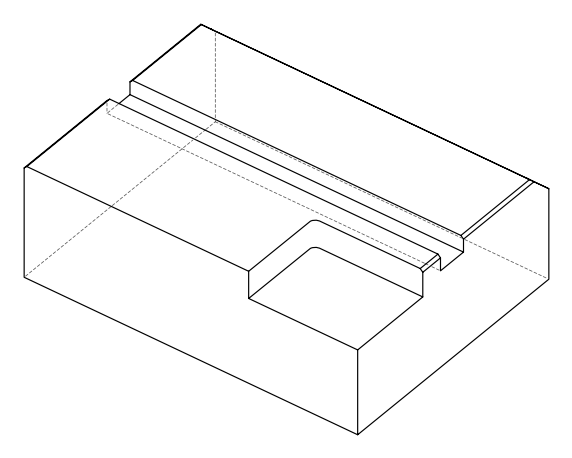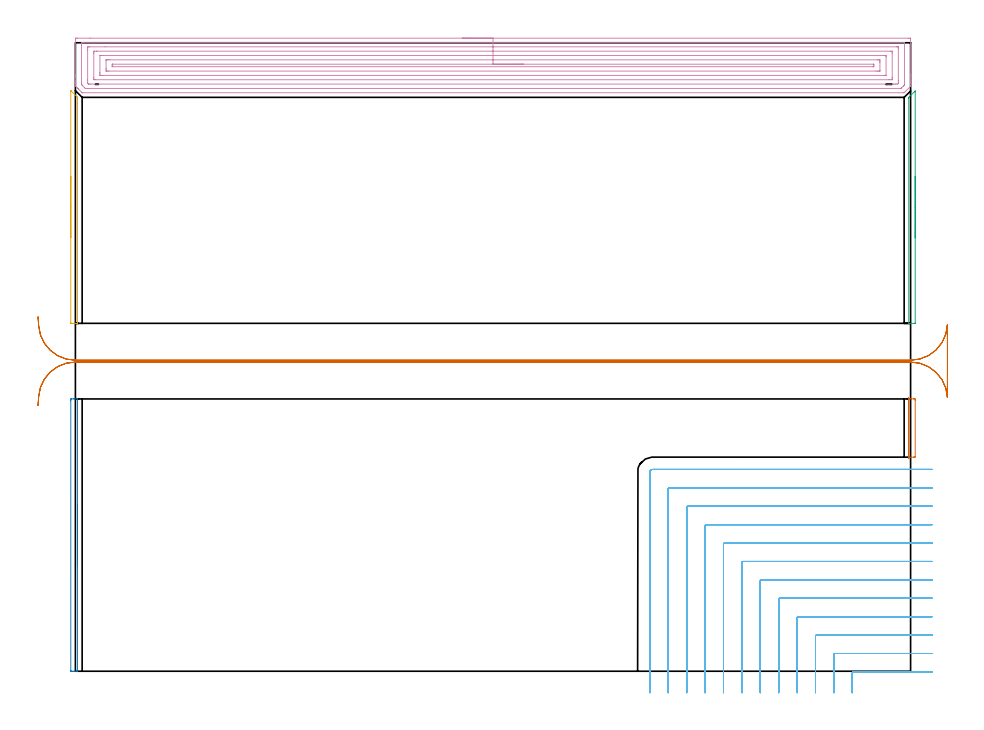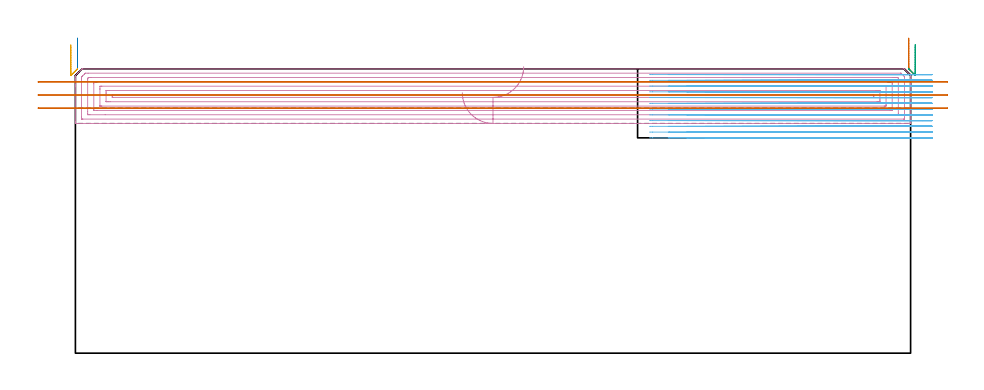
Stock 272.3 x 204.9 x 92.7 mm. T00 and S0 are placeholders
(PLAN: 7 operations, 2 tool changes, 53.9 min)
(1 AREA_MILL | FG_CHAMFER_SURFACE | UGT0205_001 | 0.3 min | 56 mm3)
(2 AREA_MILL_1 | FG_CHAMFER_SURFACE_1 | UGT0205_001 | 0.86 min | 215 mm3)
(3 AREA_MILL_2 | FG_CHAMFER_SURFACE_2 | UGT0205_001 | 0.75 min | 173 mm3)
(4 AREA_MILL_3 | FG_CHAMFER_SURFACE_3 | UGT0205_001 | 15.47 min | 43131 mm3)
(5 AREA_MILL_4 | FG_CHAMFER_SURFACE_4 | UGT0205_001 | 0.75 min | 185 mm3)
(6 MILL_CORNER_NOTCH_RECTANGULAR | CORNER_NOTCH_RECTANGULAR | NXT0201_009 | Follow Part, ap 2, ae 75% | 31.8 min | 139667 mm3)
(7 MILL_RECTANGULAR_SLOT | SLOT_RECTANGULAR | UGT0201_106 | Follow Part, ap 6, ae 75% | 3.93 min | 85721 mm3)
(TOOL UGT0205_001 | Chamfer Mill 20 x 3 x 45 deg. | D20 FL50 Z2)
(TOOL NXT0201_009 | ENDMILL 8mm [2P460-0800-NA 1630] | D8 FL26 Z6)
(TOOL UGT0201_106 | End Mill 24 mm | D24 FL25 Z2)
(OP 1 AREA_MILL)
G17 G21 G94 G90
T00 M6
G54
G17 G0 G90 X271.7 Y69.3 S1061 M3
G43 Z102.7 H0
G94 G1 Y69.338 Z101.828 F250.
Y69.452 Z100.963
Y69.641 Z100.112
Y69.903 Z99.28
Y70.237 Z98.474
Y70.64 Z97.7
Y71.108 Z96.964
Y71.64 Z96.272
Y72.229 Z95.629
Y72.872 Z95.04
Y73.564 Z94.508
Y74.3 Z94.04
Y75.074 Z93.637
Y75.88 Z93.303
Y76.712 Z93.041
Y77.564 Z92.852
Y78.428 Z92.738
Y79.3 Z92.7
Y88.658
X271.703 Y88.79 Z92.688
X271.748 Y88.793 Z92.644
X272.086 Y88.8 Z92.313
X272.626 Z91.773
X273.196 Z91.199
X273.481 Z90.915
X273.791 Y88.798 Z90.605
X273.796 Y88.658 Z90.604
X273.8 Y88.356 Z90.6
Y70.086
X273.797 Y69.942 Z90.603
X273.791 Y69.802 Z90.605
X273.481 Y69.8 Z90.915
X273.196 Z91.199
X272.626 Z91.773
X272.085 Z92.314
X271.748 Y69.807 Z92.644
X271.703 Y69.81 Z92.688
X271.7 Y69.942 Z92.7
Y79.3
Y80.172 Z92.738
Y81.036 Z92.852
Y81.888 Z93.041
Y82.72 Z93.303
Y83.526 Z93.637
Y84.3 Z94.04
Y85.036 Z94.508
Y85.728 Z95.04
Y86.371 Z95.629
Y86.96 Z96.272
Y87.492 Z96.964
Y87.96 Z97.7
Y88.363 Z98.474
Y88.697 Z99.28
Y88.959 Z100.112
Y89.148 Z100.963
Y89.262 Z101.828
Y89.3 Z102.7
M5
M2
(OP 2 AREA_MILL_1)
G17 G21 G94 G90
T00 M6
G54
G17 G0 G90 X0.7 Y54.4 S1061 M3
G43 Z102.7 H0
G94 G1 Y54.362 Z101.828 F250.
Y54.248 Z100.963
Y54.059 Z100.112
Y53.797 Z99.28
Y53.463 Z98.474
Y53.06 Z97.7
Y52.591 Z96.964
Y52.06 Z96.272
Y51.471 Z95.629
Y50.828 Z95.04
Y50.136 Z94.508
Y49.4 Z94.04
Y48.626 Z93.637
Y47.82 Z93.303
Y46.988 Z93.041
Y46.136 Z92.852
Y45.272 Z92.738
Y44.4 Z92.7
Y0.173
X0.697 Y0.01 Z92.688
X0.611 Y0.003 Z92.603
X0.519 Y0. Z92.518
X0.271 Z92.27
X-0.4 Z91.594
X-0.735 Z91.261
X-1.12 Z90.876
X-1.266 Y0.002 Z90.73
X-1.491 Y0.005 Z90.505
X-1.494 Y0.055 Z90.503
X-1.5 Y0.294 Z90.5
Y88.18
X-1.499 Y88.507 Z90.501
X-1.494 Y88.745 Z90.503
X-1.491 Y88.795 Z90.505
X-1.266 Y88.8 Z90.73
X-0.735 Z91.261
X-0.4 Z91.594
X0.519 Z92.518
X0.611 Y88.797 Z92.603
X0.697 Y88.79 Z92.688
X0.7 Y88.627 Z92.7
Y44.4
Y43.528 Z92.738
Y42.663 Z92.852
Y41.812 Z93.041
Y40.98 Z93.303
Y40.174 Z93.637
Y39.4 Z94.04
Y38.664 Z94.508
Y37.972 Z95.04
Y37.329 Z95.629
Y36.74 Z96.272
Y36.208 Z96.964
Y35.74 Z97.7
Y35.337 Z98.474
Y35.003 Z99.28
Y34.741 Z100.112
Y34.552 Z100.963
Y34.438 Z101.828
Y34.4 Z102.7
M5
M2
(OP 3 AREA_MILL_2)
G17 G21 G94 G90
T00 M6
G54
G17 G0 G90 X273.8 Y161.3 S1061 M3
G43 Z102.7 H0
Z100.6
G94 G1 Y161.262 Z99.728 F250.
Y161.148 Z98.864
Y160.959 Z98.012
Y160.697 Z97.18
Y160.363 Z96.374
Y159.96 Z95.6
Y159.492 Z94.864
Y158.96 Z94.172
Y158.371 Z93.529
Y157.728 Z92.94
Y157.036 Z92.408
Y156.3 Z91.94
Y155.526 Z91.537
Y154.72 Z91.203
Y153.888 Z90.941
Y153.036 Z90.752
Y152.172 Z90.638
Y151.3 Z90.6
Y113.514
X273.796 Y113.441 Z90.603
X273.793 Y113.41 Z90.606
X273.632 Y113.4 Z90.767
X272.578 Z91.821
X272.009 Z92.389
X271.74 Z92.651
X271.703 Y113.41 Z92.689
X271.7 Y113.514 Z92.7
Y186.864
X271.704 Y187.095 Z92.689
X271.807 Y187.208 Z92.592
X273.537 Y188.938 Z90.861
X273.642 Y189.043 Z90.754
X273.792 Y189.188 Z90.606
X273.796 Y189.143 Z90.603
X273.8 Y188.99 Z90.6
Y188.938
Y151.3
Y150.428 Z90.638
Y149.564 Z90.752
Y148.712 Z90.941
Y147.88 Z91.203
Y147.074 Z91.537
Y146.3 Z91.94
Y145.564 Z92.409
Y144.872 Z92.94
Y144.229 Z93.529
Y143.64 Z94.172
Y143.108 Z94.864
Y142.64 Z95.6
Y142.237 Z96.374
Y141.903 Z97.18
Y141.641 Z98.012
Y141.452 Z98.864
Y141.338 Z99.728
Y141.3 Z100.6
G0 Z102.7
M5
M2
(OP 4 AREA_MILL_3)
G17 G21 G94 G90
T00 M6
G54
G17 G0 G90 X126.15 Y206.4 S1061 M3
G43 Z102.7 H0
Z84.9
G94 G1 X126.188 Z84.028 F250.
X126.302 Z83.164
X126.491 Z82.312
X126.753 Z81.48
X127.087 Z80.674
X127.49 Z79.9
X127.959 Z79.164
X128.49 Z78.472
X129.079 Z77.829
X129.722 Z77.24
X130.414 Z76.709
X131.15 Z76.24
X131.924 Z75.837
X132.73 Z75.503
X133.562 Z75.241
X134.414 Z75.052
X135.278 Z74.938
X136.15 Z74.9
X271.704
X272.099 Y206.396 Z74.902
X272.29 Y206.391 Z74.906
X272.3 Y206.197 Z75.1
Y194.404 Z86.891
Y193.818 Z87.48
Y193.519 Z87.777
Y192.933 Z88.364
Y192.634 Z88.661
Y192.038 Z89.262
Y191.75 Z89.549
Y190.887 Z90.413
Y190.7 Z90.599
X270.358 Y188.757 Z92.54
X270.205 Y188.605 Z92.69
X269.92 Y188.6 Z92.7
X2.379
X2.205 Y188.604 Z92.69
X2.13 Y188.669 Z92.628
X1.046 Y189.753 Z91.546
X0.894 Y189.905 Z91.392
X0.818 Y189.981 Z91.316
X0.604 Y190.196 Z91.104
X0. Y190.799 Z90.498
Y190.868 Z90.432
Y191.75 Z89.549
Y192.038 Z89.262
Y192.634 Z88.661
Y193.818 Z87.48
Y194.404 Z86.891
Y205.904 Z75.393
X0.002 Y206.199 Z75.098
X0.01 Y206.392 Z74.906
X0.204 Y206.399 Z74.899
X0.596 Y206.4 Z74.9
X4.832
X136.15
Y204.986 Z76.314
X269.954
X270.14 Y204.985 Z76.315
X270.233 Y204.983 Z76.317
X270.278 Y204.979 Z76.321
X270.29 Y204.977 Z76.323
X270.292 Y204.962 Z76.338
X270.297 Y204.866 Z76.434
X270.3 Y204.643 Z76.657
Y191.373 Z89.927
X270.298 Y191.246 Z90.054
X270.294 Y191.183 Z90.117
X270.29 Y191.153 Z90.147
X270.272 Y191.132 Z90.168
X270.015 Y190.865 Z90.435
X269.968 Y190.818 Z90.482
X269.358 Y190.209 Z91.091
X269.224 Y190.078 Z91.222
X269.18 Y190.038 Z91.262
X269.157 Y190.021 Z91.279
X269.135 Y190.019 Z91.281
X269.028 Y190.015 Z91.285
X4.129 Y190.014 Z91.286
X3.272 Y190.02 Z91.28
X3.231 Y190.021 Z91.279
X3.08 Y190.171 Z91.129
X2.923 Y190.327 Z90.973
X2.384 Y190.865 Z90.435
X2.163 Y191.093 Z90.207
X2.057 Y191.205 Z90.095
X2.01 Y191.267 Z90.033
X2.007 Y191.373 Z89.927
X2.003 Y191.75 Z89.55
X2. Y192.126 Z89.174
X2.001 Y204.135 Z77.165
X2.002 Y204.51 Z76.79
X2.01 Y204.888 Z76.412
X2.014 Y204.979 Z76.321
X2.059 Y204.981 Z76.319
X2.165 Y204.984 Z76.316
X2.38 Y204.986 Z76.314
X2.414
X136.15
Y203.572 Z77.728
X267.813 Y203.571 Z77.729
X268.136 Y203.569 Z77.731
X268.244 Y203.567 Z77.733
X268.279 Y203.565 Z77.735
X268.29 Y203.557 Z77.743
X268.293 Y203.52 Z77.78
X268.297 Y203.412 Z77.888
X268.3 Y203.25 Z78.05
Y203.088 Z78.212
X268.299 Y192.473 Z88.827
X268.291 Y191.75 Z89.55
X268.288 Y191.599 Z89.701
X268.136 Y191.443 Z89.857
X267.564 Y191.433 Z89.867
X267.245 Y191.43 Z89.87
X266.677 Y191.429 Z89.871
X266.353 Y191.428 Z89.872
X5.055 Y191.429 Z89.871
X4.485 Y191.431 Z89.869
X4.326 Y191.434 Z89.866
X4.289 Y191.435 Z89.865
X4.243 Y191.468 Z89.832
X4.163 Y191.54 Z89.76
X4.061 Y191.646 Z89.654
X4.012 Y191.699 Z89.601
X4.009 Y191.75 Z89.55
X4.002 Y191.91 Z89.39
X4. Y192.634 Z88.666
Y192.797 Z88.503
Y202.528 Z78.772
X4.002 Y203.25 Z78.05
X4.003 Y203.409 Z77.891
X4.011 Y203.564 Z77.736
X4.163 Y203.566 Z77.734
X4.732 Y203.57 Z77.73
X9.702 Y203.572 Z77.728
X136.15
Y202.157 Z79.143
X265.671
X266.206 Y202.153 Z79.147
X266.263 Y202.15 Z79.15
X266.29 Y202.144 Z79.156
X266.293 Y202.101 Z79.199
X266.297 Y201.912 Z79.388
X266.3 Y201.533 Z79.767
Y193.519 Z87.781
X266.297 Y193.103 Z88.197
X266.293 Y192.895 Z88.405
X266.29 Y192.85 Z88.45
X266.24 Y192.847 Z88.453
X266.141 Y192.844 Z88.456
X265.461 Y192.843 Z88.457
X265.251
X6.629
X6.094 Y192.847 Z88.453
X6.037 Y192.85 Z88.45
X6.01 Y192.856 Z88.444
X6.007 Y192.899 Z88.401
X6.003 Y193.088 Z88.212
X6. Y193.467 Z87.833
Y201.481 Z79.819
X6.003 Y201.897 Z79.403
X6.007 Y202.105 Z79.195
X6.01 Y202.15 Z79.15
X6.06 Y202.153 Z79.147
X6.159 Y202.156 Z79.144
X6.839 Y202.157 Z79.143
X7.049
X136.15
Y200.743 Z80.557
X263.677
X263.826 Y200.741 Z80.559
X264.121 Y200.736 Z80.564
X264.291 Y200.732 Z80.568
X264.294 Y200.684 Z80.616
X264.297 Y200.596 Z80.704
X264.3 Y200.329 Z80.971
X264.299 Y194.327 Z86.973
X264.298 Y194.288 Z87.012
X264.295 Y194.27 Z87.03
X264.292 Y194.266 Z87.034
X264.269 Y194.264 Z87.036
X263.974 Y194.258 Z87.042
X263.825 Y194.257 Z87.043
X263.677
X8.622
X8.474 Y194.259 Z87.041
X8.179 Y194.264 Z87.036
X8.009 Y194.268 Z87.032
X8.006 Y194.316 Z86.984
X8.004 Y194.404 Z86.896
X8. Y195.021 Z86.279
Y195.288 Z86.012
X8.001 Y200.673 Z80.627
X8.002 Y200.712 Z80.588
X8.006 Y200.73 Z80.57
X8.008 Y200.734 Z80.566
X8.031 Y200.736 Z80.564
X8.326 Y200.742 Z80.558
X8.475 Y200.743 Z80.557
X8.622
X136.15
Y199.329 Z81.971
X261.388
X261.894 Y199.327 Z81.973
X262.285 Y199.324 Z81.976
X262.29 Y199.321 Z81.979
X262.297 Y199.312 Z81.988
X262.299 Y198.827 Z82.473
X262.3 Y198.424 Z82.876
X262.298 Y195.772 Z85.528
X262.294 Y195.713 Z85.587
X262.291 Y195.682 Z85.618
X262.271 Y195.678 Z85.622
X262.147 Y195.675 Z85.625
X261.894 Y195.672 Z85.628
X261.508 Y195.671 Z85.629
X261.002
X10.912
X10.406 Y195.673 Z85.627
X10.015 Y195.676 Z85.624
X10.01 Y195.679 Z85.621
X10.003 Y195.688 Z85.612
X10.001 Y196.173 Z85.127
X10. Y196.576 Z84.724
X10.002 Y199.228 Z82.072
X10.006 Y199.287 Z82.013
X10.009 Y199.317 Z81.983
X10.029 Y199.322 Z81.978
X10.153 Y199.325 Z81.975
X10.406 Y199.327 Z81.973
X10.792 Y199.329 Z81.971
X11.298
X136.15
Y197.915 Z83.385
X260.11 Y197.914 Z83.386
X260.139 Y197.913 Z83.387
X260.291 Y197.904 Z83.396
X260.298 Y197.86 Z83.44
X260.299 Y197.846 Z83.454
X260.3 Y197.754 Z83.546
X260.299 Y197.406 Z83.894
X260.298 Y197.312 Z83.988
X260.29 Y197.124 Z84.176
X260.284 Y197.091 Z84.209
X260.266 Y197.089 Z84.211
X260.215 Y197.087 Z84.213
X260.11 Y197.085 Z84.215
X260.082
X12.19 Y197.086 Z84.214
X12.16 Y197.087 Z84.213
X12.009 Y197.096 Z84.204
X12.002 Y197.14 Z84.16
X12.001 Y197.154 Z84.146
X12. Y197.246 Z84.054
X12.001 Y197.352 Z83.948
X12.005 Y197.716 Z83.584
X12.01 Y197.893 Z83.407
X12.019 Y197.909 Z83.391
X12.026 Y197.911 Z83.389
X12.078 Y197.914 Z83.386
X12.186 Y197.915 Z83.385
X136.15
X137.022 Z83.423
X137.887 Z83.537
X138.738 Z83.726
X139.57 Z83.988
X140.376 Z84.322
X141.15 Z84.725
X141.886 Z85.194
X142.578 Z85.725
X143.221 Z86.314
X143.81 Z86.957
X144.342 Z87.65
X144.81 Z88.385
X145.213 Z89.159
X145.547 Z89.965
X145.809 Z90.797
X145.998 Z91.649
X146.112 Z92.514
X146.15 Z93.385
G0 Z102.7
M5
M2
(OP 5 AREA_MILL_4)
G17 G21 G94 G90
T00 M6
G54
G17 G0 G90 X-1.5 Y141.35 S1061 M3
G43 Z102.7 H0
Z100.5
G94 G1 Y141.388 Z99.628 F250.
Y141.502 Z98.764
Y141.691 Z97.912
Y141.953 Z97.08
Y142.287 Z96.274
Y142.69 Z95.5
Y143.158 Z94.764
Y143.69 Z94.072
Y144.279 Z93.429
Y144.922 Z92.84
Y145.614 Z92.308
Y146.35 Z91.84
Y147.124 Z91.437
Y147.93 Z91.103
Y148.762 Z90.841
Y149.614 Z90.652
Y150.478 Z90.538
Y151.35 Z90.5
X-1.499 Y189.174 Z90.499
Y189.28 Z90.498
X-1.497 Y189.293 Z90.5
X-1.486 Y189.287 Z90.511
X0.532 Y187.268 Z92.532
X0.656 Y187.142 Z92.651
X0.696 Y187.095 Z92.689
X0.7 Y186.949 Z92.7
Y113.526
X0.697 Y113.41 Z92.689
X0.568 Y113.4 Z92.566
X-0.024 Z91.975
X-0.776 Z91.223
X-1.121 Z90.876
X-1.266 Y113.401 Z90.73
X-1.491 Y113.404 Z90.505
X-1.494 Y113.409 Z90.503
X-1.499 Y113.526 Z90.501
X-1.5 Y113.646 Z90.5
Y151.35
Y152.222 Z90.538
Y153.086 Z90.652
Y153.938 Z90.841
Y154.77 Z91.103
Y155.576 Z91.437
Y156.35 Z91.84
Y157.086 Z92.308
Y157.778 Z92.84
Y158.421 Z93.429
Y159.01 Z94.072
Y159.542 Z94.764
Y160.01 Z95.5
Y160.413 Z96.274
Y160.747 Z97.08
Y161.009 Z97.912
Y161.198 Z98.764
Y161.312 Z99.628
Y161.35 Z100.5
G0 Z102.7
M5
M2
(OP 6 MILL_CORNER_NOTCH_RECTANGULAR)
G17 G21 G94 G90
T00 M6
G54
G17 G0 G90 X279.295 Y-0.2 S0 M3
G43 Z102.7 H1
Z90.825
G94 G1 X276.295 F250.
X253.695 F500.
G3 X253.3 Y-0.595 R0.4
G1 Y-4.
Y-7. F250.
G0 Z102.7
X279.3 Y5.8
Z90.825
G1 X276.3
X247.696 F500.
G3 X247.3 Y5.404 R0.4
G1 Y-4.
Y-7. F250.
G0 Z102.7
X279.3 Y11.8
Z90.825
G1 X276.3
X241.696 F500.
G3 X241.3 Y11.404 R0.4
G1 Y-4.
Y-7. F250.
G0 Z102.7
X279.3 Y17.8
Z90.825
G1 X276.3
X235.696 F500.
G3 X235.3 Y17.404 R0.4
G1 Y-4.
Y-7. F250.
G0 Z102.7
X279.3 Y23.8
Z90.825
G1 X276.3
X229.696 F500.
G3 X229.3 Y23.404 R0.4
G1 Y-4.
Y-7. F250.
G0 Z102.7
X279.3 Y29.8
Z90.825
G1 X276.3
X223.697 F500.
G3 X223.3 Y29.403 R0.4
G1 Y-4.
Y-7. F250.
G0 Z102.7
X279.3 Y35.8
Z90.825
G1 X276.3
X217.697 F500.
G3 X217.3 Y35.403 R0.4
G1 Y-4.
Y-7. F250.
G0 Z102.7
X279.3 Y41.8
Z90.825
G1 X276.3
X211.697 F500.
G3 X211.3 Y41.403 R0.4
G1 Y-4.
Y-7. F250.
G0 Z102.7
X279.3 Y47.8
Z90.825
G1 X276.3
X205.697 F500.
G3 X205.3 Y47.403 R0.4
G1 Y-4.
Y-7. F250.
G0 Z102.7
X279.3 Y53.8
Z90.825
G1 X276.3
X199.697 F500.
G3 X199.3 Y53.403 R0.4
G1 Y-4.
Y-7. F250.
G0 Z102.7
X279.3 Y59.8
Z90.825
G1 X276.3
X193.697 F500.
G3 X193.3 Y59.403 R0.4
G1 Y-4.
Y-7. F250.
G0 Z102.7
X279.3 Y65.8
Z90.825
G1 X276.3
X188.2 F500.
G3 X187.3 Y64.9 R0.9
G1 Y-4.
Y-7. F250.
G0 Z102.7
X279.295 Y-0.2
Z88.95
G1 X276.295
X253.695 F500.
G3 X253.3 Y-0.595 R0.4
G1 Y-4.
Y-7. F250.
G0 Z102.7
X279.3 Y5.8
Z88.95
G1 X276.3
X247.696 F500.
G3 X247.3 Y5.404 R0.4
G1 Y-4.
Y-7. F250.
G0 Z102.7
X279.3 Y11.8
Z88.95
G1 X276.3
X241.696 F500.
G3 X241.3 Y11.404 R0.4
G1 Y-4.
Y-7. F250.
G0 Z102.7
X279.3 Y17.8
Z88.95
G1 X276.3
X235.696 F500.
G3 X235.3 Y17.404 R0.4
G1 Y-4.
Y-7. F250.
G0 Z102.7
X279.3 Y23.8
Z88.95
G1 X276.3
X229.696 F500.
G3 X229.3 Y23.404 R0.4
G1 Y-4.
Y-7. F250.
G0 Z102.7
X279.3 Y29.8
Z88.95
G1 X276.3
X223.697 F500.
G3 X223.3 Y29.403 R0.4
G1 Y-4.
Y-7. F250.
G0 Z102.7
X279.3 Y35.8
Z88.95
G1 X276.3
X217.697 F500.
G3 X217.3 Y35.403 R0.4
G1 Y-4.
Y-7. F250.
G0 Z102.7
X279.3 Y41.8
Z88.95
G1 X276.3
X211.697 F500.
G3 X211.3 Y41.403 R0.4
G1 Y-4.
Y-7. F250.
G0 Z102.7
X279.3 Y47.8
Z88.95
G1 X276.3
X205.697 F500.
G3 X205.3 Y47.403 R0.4
G1 Y-4.
Y-7. F250.
G0 Z102.7
X279.3 Y53.8
Z88.95
G1 X276.3
X199.697 F500.
G3 X199.3 Y53.403 R0.4
G1 Y-4.
Y-7. F250.
G0 Z102.7
X279.3 Y59.8
Z88.95
G1 X276.3
X193.698 F500.
G3 X193.3 Y59.403 R0.4
G1 Y-4.
Y-7. F250.
G0 Z102.7
X279.3 Y65.8
Z88.95
G1 X276.3
X188.2 F500.
G3 X187.3 Y64.9 R0.9
G1 Y-4.
Y-7. F250.
G0 Z102.7
X279.295 Y-0.2
Z87.075
G1 X276.295
X253.695 F500.
G3 X253.3 Y-0.595 R0.4
G1 Y-4.
Y-7. F250.
G0 Z102.7
X279.3 Y5.8
Z87.075
G1 X276.3
X247.696 F500.
G3 X247.3 Y5.404 R0.4
G1 Y-4.
Y-7. F250.
G0 Z102.7
X279.3 Y11.8
Z87.075
G1 X276.3
X241.696 F500.
G3 X241.3 Y11.404 R0.4
G1 Y-4.
Y-7. F250.
G0 Z102.7
X279.3 Y17.8
Z87.075
G1 X276.3
X235.696 F500.
G3 X235.3 Y17.404 R0.4
G1 Y-4.
Y-7. F250.
G0 Z102.7
X279.3 Y23.8
Z87.075
G1 X276.3
X229.696 F500.
G3 X229.3 Y23.404 R0.4
G1 Y-4.
Y-7. F250.
G0 Z102.7
X279.3 Y29.8
Z87.075
G1 X276.3
X223.697 F500.
G3 X223.3 Y29.403 R0.4
G1 Y-4.
Y-7. F250.
G0 Z102.7
X279.3 Y35.8
Z87.075
G1 X276.3
X217.697 F500.
G3 X217.3 Y35.403 R0.4
G1 Y-4.
Y-7. F250.
G0 Z102.7
X279.3 Y41.8
Z87.075
G1 X276.3
X211.697 F500.
G3 X211.3 Y41.403 R0.4
G1 Y-4.
Y-7. F250.
G0 Z102.7
X279.3 Y47.8
Z87.075
G1 X276.3
X205.697 F500.
G3 X205.3 Y47.403 R0.4
G1 Y-4.
Y-7. F250.
G0 Z102.7
X279.3 Y53.8
Z87.075
G1 X276.3
X199.697 F500.
G3 X199.3 Y53.403 R0.4
G1 Y-4.
Y-7. F250.
G0 Z102.7
X279.3 Y59.8
Z87.075
G1 X276.3
X193.698 F500.
G3 X193.3 Y59.403 R0.4
G1 Y-4.
Y-7. F250.
G0 Z102.7
X279.3 Y65.8
Z87.075
G1 X276.3
X188.2 F500.
G3 X187.3 Y64.9 R0.9
G1 Y-4.
Y-7. F250.
G0 Z102.7
X279.295 Y-0.2
Z85.2
G1 X276.295
X253.695 F500.
G3 X253.3 Y-0.595 R0.4
G1 Y-4.
Y-7. F250.
G0 Z102.7
X279.3 Y5.8
Z85.2
G1 X276.3
X247.696 F500.
G3 X247.3 Y5.404 R0.4
G1 Y-4.
Y-7. F250.
G0 Z102.7
X279.3 Y11.8
Z85.2
G1 X276.3
X241.696 F500.
G3 X241.3 Y11.404 R0.4
G1 Y-4.
Y-7. F250.
G0 Z102.7
X279.3 Y17.8
Z85.2
G1 X276.3
X235.696 F500.
G3 X235.3 Y17.404 R0.4
G1 Y-4.
Y-7. F250.
G0 Z102.7
X279.3 Y23.8
Z85.2
G1 X276.3
X229.696 F500.
G3 X229.3 Y23.404 R0.4
G1 Y-4.
Y-7. F250.
G0 Z102.7
X279.3 Y29.8
Z85.2
G1 X276.3
X223.697 F500.
G3 X223.3 Y29.403 R0.4
G1 Y-4.
Y-7. F250.
G0 Z102.7
X279.3 Y35.8
Z85.2
G1 X276.3
X217.697 F500.
G3 X217.3 Y35.403 R0.4
G1 Y-4.
Y-7. F250.
G0 Z102.7
X279.3 Y41.8
Z85.2
G1 X276.3
X211.697 F500.
G3 X211.3 Y41.403 R0.4
G1 Y-4.
Y-7. F250.
G0 Z102.7
X279.3 Y47.8
Z85.2
G1 X276.3
X205.697 F500.
G3 X205.3 Y47.403 R0.4
G1 Y-4.
Y-7. F250.
G0 Z102.7
X279.3 Y53.8
Z85.2
G1 X276.3
X199.697 F500.
G3 X199.3 Y53.403 R0.4
G1 Y-4.
Y-7. F250.
G0 Z102.7
X279.3 Y59.8
Z85.2
G1 X276.3
X193.698 F500.
G3 X193.3 Y59.403 R0.4
G1 Y-4.
Y-7. F250.
G0 Z102.7
X279.3 Y65.8
Z85.2
G1 X276.3
X188.2 F500.
G3 X187.3 Y64.9 R0.9
G1 Y-4.
Y-7. F250.
G0 Z102.7
X279.295 Y-0.2
Z83.325
G1 X276.295
X253.695 F500.
G3 X253.3 Y-0.595 R0.4
G1 Y-4.
Y-7. F250.
G0 Z102.7
X279.3 Y5.8
Z83.325
G1 X276.3
X247.696 F500.
G3 X247.3 Y5.404 R0.4
G1 Y-4.
Y-7. F250.
G0 Z102.7
X279.3 Y11.8
Z83.325
G1 X276.3
X241.696 F500.
G3 X241.3 Y11.404 R0.4
G1 Y-4.
Y-7. F250.
G0 Z102.7
X279.3 Y17.8
Z83.325
G1 X276.3
X235.696 F500.
G3 X235.3 Y17.404 R0.4
G1 Y-4.
Y-7. F250.
G0 Z102.7
X279.3 Y23.8
Z83.325
G1 X276.3
X229.696 F500.
G3 X229.3 Y23.404 R0.4
G1 Y-4.
Y-7. F250.
G0 Z102.7
X279.3 Y29.8
Z83.325
G1 X276.3
X223.697 F500.
G3 X223.3 Y29.403 R0.4
G1 Y-4.
Y-7. F250.
G0 Z102.7
X279.3 Y35.8
Z83.325
G1 X276.3
X217.697 F500.
G3 X217.3 Y35.403 R0.4
G1 Y-4.
Y-7. F250.
G0 Z102.7
X279.3 Y41.8
Z83.325
G1 X276.3
X211.697 F500.
G3 X211.3 Y41.403 R0.4
G1 Y-4.
Y-7. F250.
G0 Z102.7
X279.3 Y47.8
Z83.325
G1 X276.3
X205.697 F500.
G3 X205.3 Y47.403 R0.4
G1 Y-4.
Y-7. F250.
G0 Z102.7
X279.3 Y53.8
Z83.325
G1 X276.3
X199.697 F500.
G3 X199.3 Y53.403 R0.4
G1 Y-4.
Y-7. F250.
G0 Z102.7
X279.3 Y59.8
Z83.325
G1 X276.3
X193.698 F500.
G3 X193.3 Y59.403 R0.4
G1 Y-4.
Y-7. F250.
G0 Z102.7
X279.3 Y65.8
Z83.325
G1 X276.3
X188.2 F500.
G3 X187.3 Y64.9 R0.9
G1 Y-4.
Y-7. F250.
G0 Z102.7
X279.295 Y-0.2
Z81.45
G1 X276.295
X253.695 F500.
G3 X253.3 Y-0.595 R0.4
G1 Y-4.
Y-7. F250.
G0 Z102.7
X279.3 Y5.8
Z81.45
G1 X276.3
X247.696 F500.
G3 X247.3 Y5.404 R0.4
G1 Y-4.
Y-7. F250.
G0 Z102.7
X279.3 Y11.8
Z81.45
G1 X276.3
X241.696 F500.
G3 X241.3 Y11.404 R0.4
G1 Y-4.
Y-7. F250.
G0 Z102.7
X279.3 Y17.8
Z81.45
G1 X276.3
X235.696 F500.
G3 X235.3 Y17.404 R0.4
G1 Y-4.
Y-7. F250.
G0 Z102.7
X279.3 Y23.8
Z81.45
G1 X276.3
X229.696 F500.
G3 X229.3 Y23.404 R0.4
G1 Y-4.
Y-7. F250.
G0 Z102.7
X279.3 Y29.8
Z81.45
G1 X276.3
X223.697 F500.
G3 X223.3 Y29.403 R0.4
G1 Y-4.
Y-7. F250.
G0 Z102.7
X279.3 Y35.8
Z81.45
G1 X276.3
X217.697 F500.
G3 X217.3 Y35.403 R0.4
G1 Y-4.
Y-7. F250.
G0 Z102.7
X279.3 Y41.8
Z81.45
G1 X276.3
X211.697 F500.
G3 X211.3 Y41.403 R0.4
G1 Y-4.
Y-7. F250.
G0 Z102.7
X279.3 Y47.8
Z81.45
G1 X276.3
X205.697 F500.
G3 X205.3 Y47.403 R0.4
G1 Y-4.
Y-7. F250.
G0 Z102.7
X279.3 Y53.8
Z81.45
G1 X276.3
X199.697 F500.
G3 X199.3 Y53.403 R0.4
G1 Y-4.
Y-7. F250.
G0 Z102.7
X279.3 Y59.8
Z81.45
G1 X276.3
X193.698 F500.
G3 X193.3 Y59.403 R0.4
G1 Y-4.
Y-7. F250.
G0 Z102.7
X279.3 Y65.8
Z81.45
G1 X276.3
X188.2 F500.
G3 X187.3 Y64.9 R0.9
G1 Y-4.
Y-7. F250.
G0 Z102.7
X279.295 Y-0.2
Z79.575
G1 X276.295
X253.695 F500.
G3 X253.3 Y-0.595 R0.4
G1 Y-4.
Y-7. F250.
G0 Z102.7
X279.3 Y5.8
Z79.575
G1 X276.3
X247.696 F500.
G3 X247.3 Y5.404 R0.4
G1 Y-4.
Y-7. F250.
G0 Z102.7
X279.3 Y11.8
Z79.575
G1 X276.3
X241.696 F500.
G3 X241.3 Y11.404 R0.4
G1 Y-4.
Y-7. F250.
G0 Z102.7
X279.3 Y17.8
Z79.575
G1 X276.3
X235.696 F500.
G3 X235.3 Y17.404 R0.4
G1 Y-4.
Y-7. F250.
G0 Z102.7
X279.3 Y23.8
Z79.575
G1 X276.3
X229.696 F500.
G3 X229.3 Y23.404 R0.4
G1 Y-4.
Y-7. F250.
G0 Z102.7
X279.3 Y29.8
Z79.575
G1 X276.3
X223.697 F500.
G3 X223.3 Y29.403 R0.4
G1 Y-4.
Y-7. F250.
G0 Z102.7
X279.3 Y35.8
Z79.575
G1 X276.3
X217.697 F500.
G3 X217.3 Y35.403 R0.4
G1 Y-4.
Y-7. F250.
G0 Z102.7
X279.3 Y41.8
Z79.575
G1 X276.3
X211.697 F500.
G3 X211.3 Y41.403 R0.4
G1 Y-4.
Y-7. F250.
G0 Z102.7
X279.3 Y47.8
Z79.575
G1 X276.3
X205.697 F500.
G3 X205.3 Y47.403 R0.4
G1 Y-4.
Y-7. F250.
G0 Z102.7
X279.3 Y53.8
Z79.575
G1 X276.3
X199.697 F500.
G3 X199.3 Y53.403 R0.4
G1 Y-4.
Y-7. F250.
G0 Z102.7
X279.3 Y59.8
Z79.575
G1 X276.3
X193.698 F500.
G3 X193.3 Y59.403 R0.4
G1 Y-4.
Y-7. F250.
G0 Z102.7
X279.3 Y65.8
Z79.575
G1 X276.3
X188.2 F500.
G3 X187.3 Y64.9 R0.9
G1 Y-4.
Y-7. F250.
G0 Z102.7
X279.295 Y-0.2
Z77.7
G1 X276.295
X253.695 F500.
G3 X253.3 Y-0.595 R0.4
G1 Y-4.
Y-7. F250.
G0 Z102.7
X279.3 Y5.8
Z77.7
G1 X276.3
X247.696 F500.
G3 X247.3 Y5.404 R0.4
G1 Y-4.
Y-7. F250.
G0 Z102.7
X279.3 Y11.8
Z77.7
G1 X276.3
X241.696 F500.
G3 X241.3 Y11.404 R0.4
G1 Y-4.
Y-7. F250.
G0 Z102.7
X279.3 Y17.8
Z77.7
G1 X276.3
X235.696 F500.
G3 X235.3 Y17.404 R0.4
G1 Y-4.
Y-7. F250.
G0 Z102.7
X279.3 Y23.8
Z77.7
G1 X276.3
X229.696 F500.
G3 X229.3 Y23.404 R0.4
G1 Y-4.
Y-7. F250.
G0 Z102.7
X279.3 Y29.8
Z77.7
G1 X276.3
X223.697 F500.
G3 X223.3 Y29.403 R0.4
G1 Y-4.
Y-7. F250.
G0 Z102.7
X279.3 Y35.8
Z77.7
G1 X276.3
X217.697 F500.
G3 X217.3 Y35.403 R0.4
G1 Y-4.
Y-7. F250.
G0 Z102.7
X279.3 Y41.8
Z77.7
G1 X276.3
X211.697 F500.
G3 X211.3 Y41.403 R0.4
G1 Y-4.
Y-7. F250.
G0 Z102.7
X279.3 Y47.8
Z77.7
G1 X276.3
X205.697 F500.
G3 X205.3 Y47.403 R0.4
G1 Y-4.
Y-7. F250.
G0 Z102.7
X279.3 Y53.8
Z77.7
G1 X276.3
X199.697 F500.
G3 X199.3 Y53.403 R0.4
G1 Y-4.
Y-7. F250.
G0 Z102.7
X279.3 Y59.8
Z77.7
G1 X276.3
X193.698 F500.
G3 X193.3 Y59.403 R0.4
G1 Y-4.
Y-7. F250.
G0 Z102.7
X279.3 Y65.8
Z77.7
G1 X276.3
X188.2 F500.
G3 X187.3 Y64.9 R0.9
G1 Y-4.
Y-7. F250.
G0 Z102.7
X279.295 Y-0.2
Z75.825
G1 X276.295
X253.695 F500.
G3 X253.3 Y-0.595 R0.4
G1 Y-4.
Y-7. F250.
G0 Z102.7
X279.3 Y5.8
Z75.825
G1 X276.3
X247.696 F500.
G3 X247.3 Y5.404 R0.4
G1 Y-4.
Y-7. F250.
G0 Z102.7
X279.3 Y11.8
Z75.825
G1 X276.3
X241.696 F500.
G3 X241.3 Y11.404 R0.4
G1 Y-4.
Y-7. F250.
G0 Z102.7
X279.3 Y17.8
Z75.825
G1 X276.3
X235.696 F500.
G3 X235.3 Y17.404 R0.4
G1 Y-4.
Y-7. F250.
G0 Z102.7
X279.3 Y23.8
Z75.825
G1 X276.3
X229.696 F500.
G3 X229.3 Y23.404 R0.4
G1 Y-4.
Y-7. F250.
G0 Z102.7
X279.3 Y29.8
Z75.825
G1 X276.3
X223.697 F500.
G3 X223.3 Y29.403 R0.4
G1 Y-4.
Y-7. F250.
G0 Z102.7
X279.3 Y35.8
Z75.825
G1 X276.3
X217.697 F500.
G3 X217.3 Y35.403 R0.4
G1 Y-4.
Y-7. F250.
G0 Z102.7
X279.3 Y41.8
Z75.825
G1 X276.3
X211.697 F500.
G3 X211.3 Y41.403 R0.4
G1 Y-4.
Y-7. F250.
G0 Z102.7
X279.3 Y47.8
Z75.825
G1 X276.3
X205.697 F500.
G3 X205.3 Y47.403 R0.4
G1 Y-4.
Y-7. F250.
G0 Z102.7
X279.3 Y53.8
Z75.825
G1 X276.3
X199.697 F500.
G3 X199.3 Y53.403 R0.4
G1 Y-4.
Y-7. F250.
G0 Z102.7
X279.3 Y59.8
Z75.825
G1 X276.3
X193.698 F500.
G3 X193.3 Y59.403 R0.4
G1 Y-4.
Y-7. F250.
G0 Z102.7
X279.3 Y65.8
Z75.825
G1 X276.3
X188.2 F500.
G3 X187.3 Y64.9 R0.9
G1 Y-4.
Y-7. F250.
G0 Z102.7
X279.295 Y-0.2
Z73.95
G1 X276.295
X253.695 F500.
G3 X253.3 Y-0.595 R0.4
G1 Y-4.
Y-7. F250.
G0 Z102.7
X279.3 Y5.8
Z73.95
G1 X276.3
X247.696 F500.
G3 X247.3 Y5.404 R0.4
G1 Y-4.
Y-7. F250.
G0 Z102.7
X279.3 Y11.8
Z73.95
G1 X276.3
X241.696 F500.
G3 X241.3 Y11.404 R0.4
G1 Y-4.
Y-7. F250.
G0 Z102.7
X279.3 Y17.8
Z73.95
G1 X276.3
X235.696 F500.
G3 X235.3 Y17.404 R0.4
G1 Y-4.
Y-7. F250.
G0 Z102.7
X279.3 Y23.8
Z73.95
G1 X276.3
X229.696 F500.
G3 X229.3 Y23.404 R0.4
G1 Y-4.
Y-7. F250.
G0 Z102.7
X279.3 Y29.8
Z73.95
G1 X276.3
X223.697 F500.
G3 X223.3 Y29.403 R0.4
G1 Y-4.
Y-7. F250.
G0 Z102.7
X279.3 Y35.8
Z73.95
G1 X276.3
X217.697 F500.
G3 X217.3 Y35.403 R0.4
G1 Y-4.
Y-7. F250.
G0 Z102.7
X279.3 Y41.8
Z73.95
G1 X276.3
X211.697 F500.
G3 X211.3 Y41.403 R0.4
G1 Y-4.
Y-7. F250.
G0 Z102.7
X279.3 Y47.8
Z73.95
G1 X276.3
X205.697 F500.
G3 X205.3 Y47.403 R0.4
G1 Y-4.
Y-7. F250.
G0 Z102.7
X279.3 Y53.8
Z73.95
G1 X276.3
X199.697 F500.
G3 X199.3 Y53.403 R0.4
G1 Y-4.
Y-7. F250.
G0 Z102.7
X279.3 Y59.8
Z73.95
G1 X276.3
X193.698 F500.
G3 X193.3 Y59.403 R0.4
G1 Y-4.
Y-7. F250.
G0 Z102.7
X279.3 Y65.8
Z73.95
G1 X276.3
X188.2 F500.
G3 X187.3 Y64.9 R0.9
G1 Y-4.
Y-7. F250.
G0 Z102.7
X279.295 Y-0.2
Z72.075
G1 X276.295
X253.695 F500.
G3 X253.3 Y-0.595 R0.4
G1 Y-4.
Y-7. F250.
G0 Z102.7
X279.3 Y5.8
Z72.075
G1 X276.3
X247.696 F500.
G3 X247.3 Y5.404 R0.4
G1 Y-4.
Y-7. F250.
G0 Z102.7
X279.3 Y11.8
Z72.075
G1 X276.3
X241.696 F500.
G3 X241.3 Y11.404 R0.4
G1 Y-4.
Y-7. F250.
G0 Z102.7
X279.3 Y17.8
Z72.075
G1 X276.3
X235.696 F500.
G3 X235.3 Y17.404 R0.4
G1 Y-4.
Y-7. F250.
G0 Z102.7
X279.3 Y23.8
Z72.075
G1 X276.3
X229.696 F500.
G3 X229.3 Y23.404 R0.4
G1 Y-4.
Y-7. F250.
G0 Z102.7
X279.3 Y29.8
Z72.075
G1 X276.3
X223.697 F500.
G3 X223.3 Y29.403 R0.4
G1 Y-4.
Y-7. F250.
G0 Z102.7
X279.3 Y35.8
Z72.075
G1 X276.3
X217.697 F500.
G3 X217.3 Y35.403 R0.4
G1 Y-4.
Y-7. F250.
G0 Z102.7
X279.3 Y41.8
Z72.075
G1 X276.3
X211.697 F500.
G3 X211.3 Y41.403 R0.4
G1 Y-4.
Y-7. F250.
G0 Z102.7
X279.3 Y47.8
Z72.075
G1 X276.3
X205.697 F500.
G3 X205.3 Y47.403 R0.4
G1 Y-4.
Y-7. F250.
G0 Z102.7
X279.3 Y53.8
Z72.075
G1 X276.3
X199.697 F500.
G3 X199.3 Y53.403 R0.4
G1 Y-4.
Y-7. F250.
G0 Z102.7
X279.3 Y59.8
Z72.075
G1 X276.3
X193.698 F500.
G3 X193.3 Y59.403 R0.4
G1 Y-4.
Y-7. F250.
G0 Z102.7
X279.3 Y65.8
Z72.075
G1 X276.3
X188.2 F500.
G3 X187.3 Y64.9 R0.9
G1 Y-4.
Y-7. F250.
G0 Z102.7
X279.295 Y-0.2
Z70.2
G1 X276.295
X253.695 F500.
G3 X253.3 Y-0.595 R0.4
G1 Y-4.
Y-7. F250.
G0 Z102.7
X279.3 Y5.8
Z70.2
G1 X276.3
X247.696 F500.
G3 X247.3 Y5.404 R0.4
G1 Y-4.
Y-7. F250.
G0 Z102.7
X279.3 Y11.8
Z70.2
G1 X276.3
X241.696 F500.
G3 X241.3 Y11.404 R0.4
G1 Y-4.
Y-7. F250.
G0 Z102.7
X279.3 Y17.8
Z70.2
G1 X276.3
X235.696 F500.
G3 X235.3 Y17.404 R0.4
G1 Y-4.
Y-7. F250.
G0 Z102.7
X279.3 Y23.8
Z70.2
G1 X276.3
X229.696 F500.
G3 X229.3 Y23.404 R0.4
G1 Y-4.
Y-7. F250.
G0 Z102.7
X279.3 Y29.8
Z70.2
G1 X276.3
X223.697 F500.
G3 X223.3 Y29.403 R0.4
G1 Y-4.
Y-7. F250.
G0 Z102.7
X279.3 Y35.8
Z70.2
G1 X276.3
X217.697 F500.
G3 X217.3 Y35.403 R0.4
G1 Y-4.
Y-7. F250.
G0 Z102.7
X279.3 Y41.8
Z70.2
G1 X276.3
X211.697 F500.
G3 X211.3 Y41.403 R0.4
G1 Y-4.
Y-7. F250.
G0 Z102.7
X279.3 Y47.8
Z70.2
G1 X276.3
X205.697 F500.
G3 X205.3 Y47.403 R0.4
G1 Y-4.
Y-7. F250.
G0 Z102.7
X279.3 Y53.8
Z70.2
G1 X276.3
X199.697 F500.
G3 X199.3 Y53.403 R0.4
G1 Y-4.
Y-7. F250.
G0 Z102.7
X279.3 Y59.8
Z70.2
G1 X276.3
X193.698 F500.
G3 X193.3 Y59.403 R0.4
G1 Y-4.
Y-7. F250.
G0 Z102.7
X279.3 Y65.8
Z70.2
G1 X276.3
X188.2 F500.
G3 X187.3 Y64.9 R0.9
G1 Y-4.
Y-7. F250.
G0 Z102.7
M5
M2
(OP 7 MILL_RECTANGULAR_SLOT)
G17 G21 G94 G90
T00 M6
G54
G17 G0 G90 X-12.182 Y86.655 S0 M3
G43 Z102.7 H0
Z88.433
G94 G1 X-11.97 Y89.648 F250.
G2 X0. Y100.8 R12. F500.
G1 X272.3
G2 X284.29 Y89.29 R12.
G1 X284.3
Y112.91
X284.29
G2 X272.3 Y101.4 R12.
G1 X0.
G2 X-11.97 Y112.552 R12.
G1 X-12.182 Y115.545 F250.
G0 Y86.655 Z84.167
G1 X-11.97 Y89.648
G2 X0. Y100.8 R12. F500.
G1 X272.3
G2 X284.29 Y89.29 R12.
G1 X284.3
Y112.91
X284.29
G2 X272.3 Y101.4 R12.
G1 X0.
G2 X-11.97 Y112.552 R12.
G1 X-12.182 Y115.545 F250.
G0 Y86.655 Z79.9
G1 X-11.97 Y89.648
G2 X0. Y100.8 R12. F500.
G1 X272.3
G2 X284.29 Y89.29 R12.
G1 X284.3
Y112.91
X284.29
G2 X272.3 Y101.4 R12.
G1 X0.
G2 X-11.97 Y112.552 R12.
G1 X-12.182 Y115.545 F250.
G0 Z102.7
M5
M2
